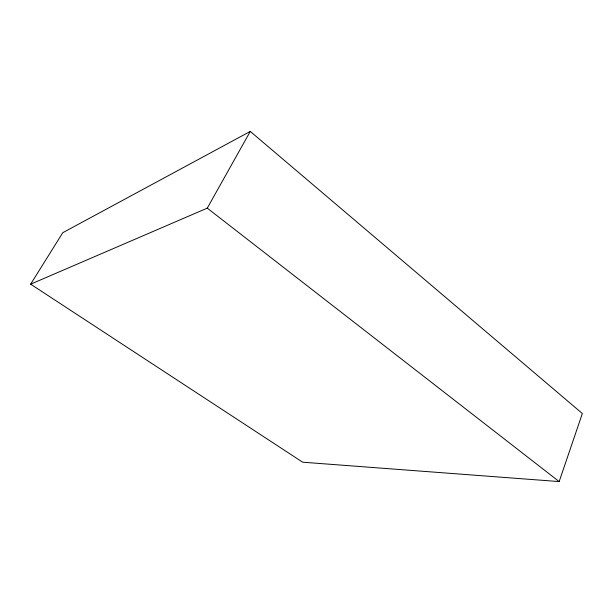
<?xml version="1.0" encoding="UTF-8"?>
<svg xmlns="http://www.w3.org/2000/svg" width="613" height="613" viewBox="0 0 613 613"><rect width="100%" height="100%" fill="white"/><g stroke="black" fill="none" stroke-linecap="round" stroke-linejoin="round"><path stroke-width="0.92" d="M559.163 481.58L582.35 413.522L250.273 131.42L62.787 232.687L30.65 284.171L302.661 462.202L559.163 481.58L207.271 208.136L30.65 284.171M207.271 208.136L250.273 131.42"/></g></svg>
